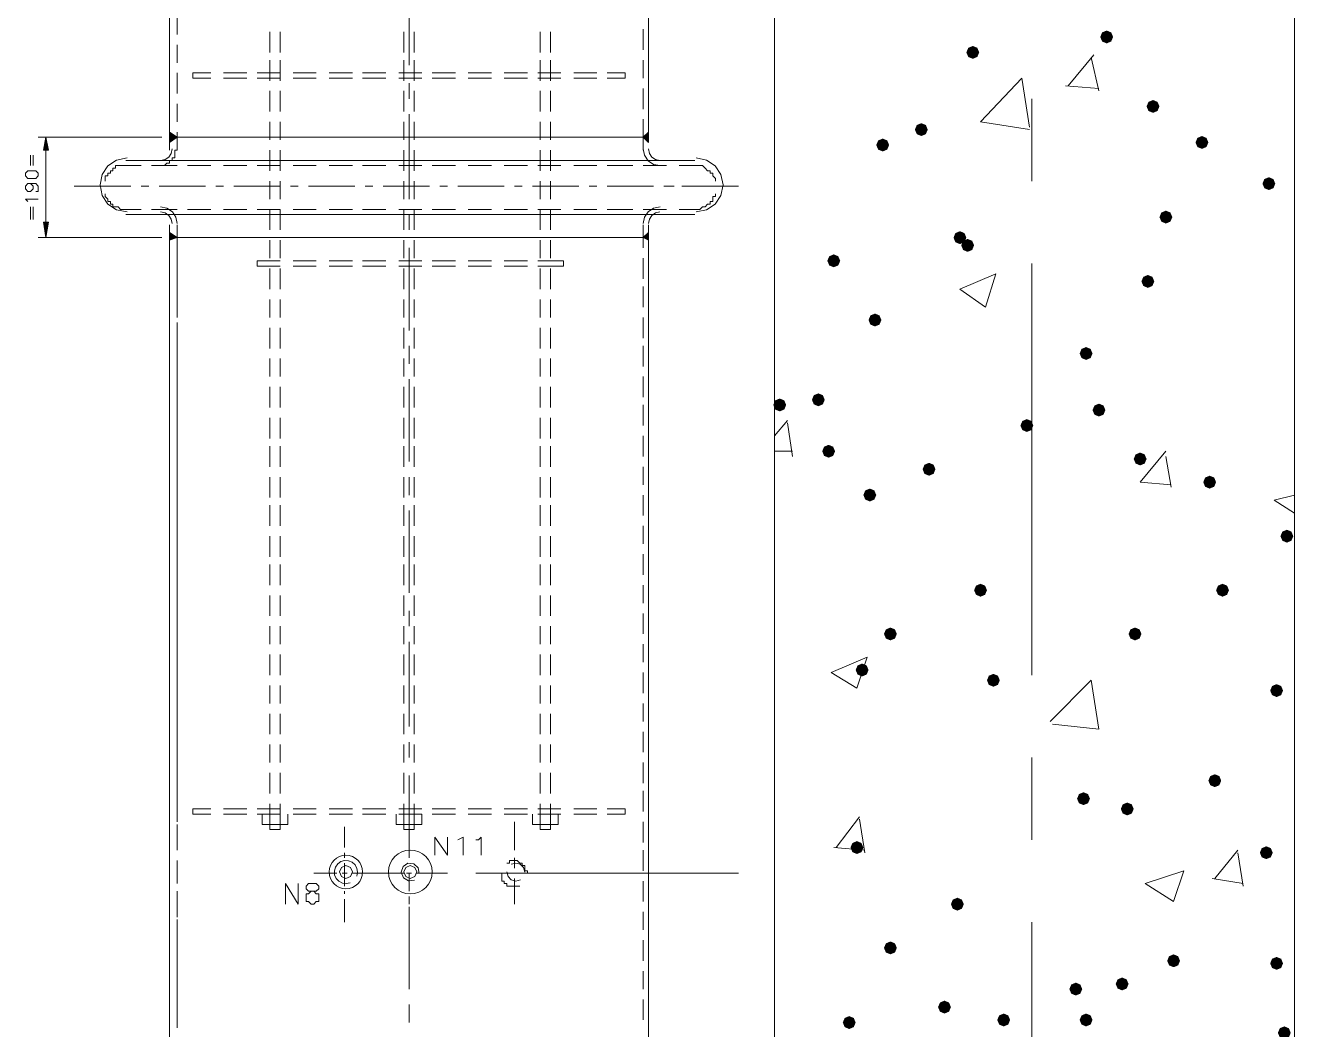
# Model space of a CAD drawing. Header units: millimetres. Extents: x 29 to 95071, y 20 to 67221.
# Drawn here: x 8465 to 10909, y 29755 to 31690 of the extents above; entities that cross this region are included whole.
import ezdxf

# ---------------------------------------------------------------- set-up
doc = ezdxf.new("R2010")
doc.units = ezdxf.units.MM

msp = doc.modelspace()

# ---------------------------------------------------------------- hatches: boundary and pattern name
h = msp.add_hatch(color=7)
h.dxf.hatch_style = 2
h.paths.add_polyline_path([(10546.9, 31654.9), (10538.1, 31658.5), (10534.5, 31667.3), (10538.1, 31676), (10546.9, 31679.7), (10555.6, 31676), (10559.3, 31667.3), (10555.6, 31658.5)])
h = msp.add_hatch(color=7)
h.dxf.hatch_style = 2
h.paths.add_polyline_path([(10289.1, 31625.2), (10280.4, 31628.8), (10276.7, 31637.5), (10280.4, 31646.3), (10289.1, 31649.9), (10297.9, 31646.3), (10301.5, 31637.5), (10297.9, 31628.8)])
h = msp.add_hatch(color=7)
h.dxf.hatch_style = 2
h.paths.add_polyline_path([(10636.1, 31521.1), (10627.3, 31524.7), (10623.7, 31533.5), (10627.3, 31542.2), (10636.1, 31545.8), (10644.8, 31542.2), (10648.5, 31533.5), (10644.8, 31524.7)])
h = msp.add_hatch(color=7)
h.dxf.hatch_style = 2
h.paths.add_polyline_path([(10190, 31476.5), (10181.3, 31480.1), (10177.6, 31488.8), (10181.3, 31497.6), (10190, 31501.2), (10198.8, 31497.6), (10202.4, 31488.8), (10198.8, 31480.1)])
h = msp.add_hatch(color=7)
h.dxf.hatch_style = 2
h.paths.add_polyline_path([(8499.8, 31449.2), (8509.7, 31449.2), (8504.8, 31474)])
h = msp.add_hatch(color=7)
h.paths.add_polyline_path([(8742.7, 31483.9), (8757.6, 31474), (8742.7, 31474)])
h.paths.add_polyline_path([(8757.6, 31474), (8742.7, 31474), (8742.7, 31464.1)])
h = msp.add_hatch(color=7)
h.paths.add_polyline_path([(9664.6, 31483.9), (9664.6, 31474), (9654.7, 31474)])
h.paths.add_polyline_path([(9664.6, 31474), (9654.7, 31474), (9664.6, 31464.1)])
h = msp.add_hatch(color=7)
h.dxf.hatch_style = 2
h.paths.add_polyline_path([(10730.3, 31451.7), (10721.5, 31455.3), (10717.9, 31464.1), (10721.5, 31472.8), (10730.3, 31476.5), (10739, 31472.8), (10742.7, 31464.1), (10739, 31455.3)])
h = msp.add_hatch(color=7)
h.dxf.hatch_style = 2
h.paths.add_polyline_path([(10115.7, 31446.7), (10106.9, 31450.4), (10103.3, 31459.1), (10106.9, 31467.9), (10115.7, 31471.5), (10124.4, 31467.9), (10128.1, 31459.1), (10124.4, 31450.4)])
h = msp.add_hatch(color=7)
h.dxf.hatch_style = 2
h.paths.add_polyline_path([(10859.1, 31372.4), (10850.4, 31376), (10846.8, 31384.8), (10850.4, 31393.5), (10859.1, 31397.1), (10867.9, 31393.5), (10871.5, 31384.8), (10867.9, 31376)])
h = msp.add_hatch(color=7)
h.dxf.hatch_style = 2
h.paths.add_polyline_path([(10660.9, 31307.9), (10652.1, 31311.6), (10648.5, 31320.3), (10652.1, 31329.1), (10660.9, 31332.7), (10669.6, 31329.1), (10673.3, 31320.3), (10669.6, 31311.6)])
h = msp.add_hatch(color=7)
h.dxf.hatch_style = 2
h.paths.add_polyline_path([(8499.8, 31310.4), (8509.7, 31310.4), (8504.8, 31280.7)])
h = msp.add_hatch(color=7)
h.paths.add_polyline_path([(8742.7, 31290.6), (8757.6, 31280.7), (8742.7, 31280.7)])
h.paths.add_polyline_path([(8757.6, 31280.7), (8742.7, 31280.7), (8742.7, 31275.7)])
h = msp.add_hatch(color=7)
h.paths.add_polyline_path([(9664.6, 31290.6), (9664.6, 31280.7), (9654.7, 31280.7)])
h.paths.add_polyline_path([(9664.6, 31280.7), (9654.7, 31280.7), (9664.6, 31275.7)])
h = msp.add_hatch(color=7)
h.dxf.hatch_style = 2
h.paths.add_polyline_path([(10264.4, 31268.3), (10255.6, 31271.9), (10252, 31280.7), (10255.6, 31289.4), (10264.4, 31293.1), (10273.1, 31289.4), (10276.7, 31280.7), (10273.1, 31271.9)])
h = msp.add_hatch(color=7)
h.dxf.hatch_style = 2
h.paths.add_polyline_path([(10279.2, 31253.4), (10270.5, 31257), (10266.8, 31265.8), (10270.5, 31274.6), (10279.2, 31278.2), (10288, 31274.6), (10291.6, 31265.8), (10288, 31257)])
h = msp.add_hatch(color=7)
h.dxf.hatch_style = 2
h.paths.add_polyline_path([(10021.5, 31223.7), (10012.7, 31227.3), (10009.1, 31236.1), (10012.7, 31244.8), (10021.5, 31248.5), (10030.2, 31244.8), (10033.9, 31236.1), (10030.2, 31227.3)])
h = msp.add_hatch(color=7)
h.dxf.hatch_style = 2
h.paths.add_polyline_path([(10626.2, 31184), (10617.4, 31187.7), (10613.8, 31196.4), (10617.4, 31205.2), (10626.2, 31208.8), (10634.9, 31205.2), (10638.6, 31196.4), (10634.9, 31187.7)])
h = msp.add_hatch(color=7)
h.dxf.hatch_style = 2
h.paths.add_polyline_path([(10100.8, 31109.7), (10092, 31113.3), (10088.4, 31122.1), (10092, 31130.8), (10100.8, 31134.5), (10109.5, 31130.8), (10113.2, 31122.1), (10109.5, 31113.3)])
h = msp.add_hatch(color=7)
h.dxf.hatch_style = 2
h.paths.add_polyline_path([(10507.2, 31045.2), (10498.5, 31048.9), (10494.8, 31057.6), (10498.5, 31066.4), (10507.2, 31070), (10516, 31066.4), (10519.6, 31057.6), (10516, 31048.9)])
h = msp.add_hatch(color=7)
h.dxf.hatch_style = 2
h.paths.add_polyline_path([(9917.4, 30946.1), (9908.6, 30949.7), (9905, 30958.5), (9908.6, 30967.2), (9917.4, 30970.9), (9926.2, 30967.2), (9929.8, 30958.5), (9926.2, 30949.7)])
h = msp.add_hatch(color=7)
h.dxf.hatch_style = 2
h.paths.add_polyline_path([(9991.7, 30956), (9983, 30959.7), (9979.4, 30968.4), (9983, 30977.2), (9991.7, 30980.8), (10000.5, 30977.2), (10004.1, 30968.4), (10000.5, 30959.7)])
h = msp.add_hatch(color=7)
h.dxf.hatch_style = 2
h.paths.add_polyline_path([(10532, 30936.2), (10523.3, 30939.8), (10519.6, 30948.6), (10523.3, 30957.3), (10532, 30961), (10540.8, 30957.3), (10544.4, 30948.6), (10540.8, 30939.8)])
h = msp.add_hatch(color=7)
h.dxf.hatch_style = 2
h.paths.add_polyline_path([(10393.2, 30906.5), (10384.5, 30910.1), (10380.8, 30918.8), (10384.5, 30927.6), (10393.2, 30931.2), (10402, 30927.6), (10405.6, 30918.8), (10402, 30910.1)])
h = msp.add_hatch(color=7)
h.dxf.hatch_style = 2
h.paths.add_polyline_path([(10011.6, 30856.9), (10002.8, 30860.5), (9999.2, 30869.3), (10002.8, 30878), (10011.6, 30881.7), (10020.3, 30878), (10024, 30869.3), (10020.3, 30860.5)])
h = msp.add_hatch(color=7)
h.dxf.hatch_style = 2
h.paths.add_polyline_path([(10611.3, 30842), (10602.6, 30845.7), (10598.9, 30854.4), (10602.6, 30863.2), (10611.3, 30866.8), (10620.1, 30863.2), (10623.7, 30854.4), (10620.1, 30845.7)])
h = msp.add_hatch(color=7)
h.dxf.hatch_style = 2
h.paths.add_polyline_path([(10204.9, 30822.2), (10196.1, 30825.8), (10192.5, 30834.6), (10196.1, 30843.3), (10204.9, 30847), (10213.6, 30843.3), (10217.3, 30834.6), (10213.6, 30825.8)])
h = msp.add_hatch(color=7)
h.dxf.hatch_style = 2
h.paths.add_polyline_path([(10745.1, 30797.4), (10736.4, 30801), (10732.8, 30809.8), (10736.4, 30818.6), (10745.1, 30822.2), (10753.9, 30818.6), (10757.5, 30809.8), (10753.9, 30801)])
h = msp.add_hatch(color=7)
h.dxf.hatch_style = 2
h.paths.add_polyline_path([(10090.9, 30772.6), (10082.1, 30776.3), (10078.5, 30785), (10082.1, 30793.8), (10090.9, 30797.4), (10099.6, 30793.8), (10103.3, 30785), (10099.6, 30776.3)])
h = msp.add_hatch(color=7)
h.dxf.hatch_style = 2
h.paths.add_polyline_path([(10893.8, 30693.3), (10885.1, 30697), (10881.4, 30705.7), (10885.1, 30714.5), (10893.8, 30718.1), (10902.6, 30714.5), (10906.2, 30705.7), (10902.6, 30697)])
h = msp.add_hatch(color=7)
h.dxf.hatch_style = 2
h.paths.add_polyline_path([(10304, 30589.2), (10295.3, 30592.9), (10291.6, 30601.6), (10295.3, 30610.4), (10304, 30614), (10312.8, 30610.4), (10316.4, 30601.6), (10312.8, 30592.9)])
h = msp.add_hatch(color=7)
h.dxf.hatch_style = 2
h.paths.add_polyline_path([(10769.9, 30589.2), (10761.2, 30592.9), (10757.5, 30601.6), (10761.2, 30610.4), (10769.9, 30614), (10778.7, 30610.4), (10782.3, 30601.6), (10778.7, 30592.9)])
h = msp.add_hatch(color=7)
h.dxf.hatch_style = 2
h.paths.add_polyline_path([(10130.5, 30505), (10121.8, 30508.6), (10118.1, 30517.4), (10121.8, 30526.1), (10130.5, 30529.8), (10139.3, 30526.1), (10142.9, 30517.4), (10139.3, 30508.6)])
h = msp.add_hatch(color=7)
h.dxf.hatch_style = 2
h.paths.add_polyline_path([(10601.4, 30505), (10592.7, 30508.6), (10589, 30517.4), (10592.7, 30526.1), (10601.4, 30529.8), (10610.2, 30526.1), (10613.8, 30517.4), (10610.2, 30508.6)])
h = msp.add_hatch(color=7)
h.dxf.hatch_style = 2
h.paths.add_polyline_path([(10076, 30435.6), (10067.3, 30439.2), (10063.6, 30448), (10067.3, 30456.7), (10076, 30460.4), (10084.8, 30456.7), (10088.4, 30448), (10084.8, 30439.2)])
h = msp.add_hatch(color=7)
h.dxf.hatch_style = 2
h.paths.add_polyline_path([(10328.8, 30415.8), (10320, 30419.4), (10316.4, 30428.1), (10320, 30436.9), (10328.8, 30440.5), (10337.5, 30436.9), (10341.2, 30428.1), (10337.5, 30419.4)])
h = msp.add_hatch(color=7)
h.dxf.hatch_style = 2
h.paths.add_polyline_path([(10874, 30395.9), (10865.3, 30399.6), (10861.6, 30408.3), (10865.3, 30417.1), (10874, 30420.7), (10882.8, 30417.1), (10886.4, 30408.3), (10882.8, 30399.6)])
h = msp.add_hatch(color=7)
h.dxf.hatch_style = 2
h.paths.add_polyline_path([(10755.1, 30222.4), (10746.3, 30226.1), (10742.7, 30234.8), (10746.3, 30243.6), (10755.1, 30247.2), (10763.8, 30243.6), (10767.4, 30234.8), (10763.8, 30226.1)])
h = msp.add_hatch(color=7)
h.dxf.hatch_style = 2
h.paths.add_polyline_path([(10502.3, 30187.8), (10493.5, 30191.4), (10489.9, 30200.1), (10493.5, 30208.9), (10502.3, 30212.5), (10511, 30208.9), (10514.7, 30200.1), (10511, 30191.4)])
h = msp.add_hatch(color=7)
h.dxf.hatch_style = 2
h.paths.add_polyline_path([(10586.5, 30167.9), (10577.8, 30171.6), (10574.1, 30180.3), (10577.8, 30189.1), (10586.5, 30192.7), (10595.3, 30189.1), (10598.9, 30180.3), (10595.3, 30171.6)])
h = msp.add_hatch(color=7)
h.dxf.hatch_style = 2
h.paths.add_polyline_path([(10066.1, 30093.6), (10057.3, 30097.2), (10053.7, 30106), (10057.3, 30114.7), (10066.1, 30118.4), (10074.8, 30114.7), (10078.5, 30106), (10074.8, 30097.2)])
h = msp.add_hatch(color=7)
h.dxf.hatch_style = 2
h.paths.add_polyline_path([(10854.2, 30083.7), (10845.4, 30087.3), (10841.8, 30096.1), (10845.4, 30104.8), (10854.2, 30108.4), (10862.9, 30104.8), (10866.6, 30096.1), (10862.9, 30087.3)])
h = msp.add_hatch(color=7)
h.dxf.hatch_style = 2
h.paths.add_polyline_path([(10259.4, 29984.5), (10250.6, 29988.2), (10247, 29996.9), (10250.6, 30005.7), (10259.4, 30009.3), (10268.2, 30005.7), (10271.8, 29996.9), (10268.2, 29988.2)])
h = msp.add_hatch(color=7)
h.dxf.hatch_style = 2
h.paths.add_polyline_path([(10130.5, 29900.3), (10121.8, 29903.9), (10118.1, 29912.7), (10121.8, 29921.4), (10130.5, 29925.1), (10139.3, 29921.4), (10142.9, 29912.7), (10139.3, 29903.9)])
h = msp.add_hatch(color=7)
h.dxf.hatch_style = 2
h.paths.add_polyline_path([(10675.8, 29875.5), (10667, 29879.1), (10663.4, 29887.9), (10667, 29896.6), (10675.8, 29900.3), (10684.5, 29896.6), (10688.1, 29887.9), (10684.5, 29879.1)])
h = msp.add_hatch(color=7)
h.dxf.hatch_style = 2
h.paths.add_polyline_path([(10874, 29870.5), (10865.3, 29874.2), (10861.6, 29882.9), (10865.3, 29891.7), (10874, 29895.3), (10882.8, 29891.7), (10886.4, 29882.9), (10882.8, 29874.2)])
h = msp.add_hatch(color=7)
h.dxf.hatch_style = 2
h.paths.add_polyline_path([(10487.4, 29821), (10478.7, 29824.6), (10475, 29833.4), (10478.7, 29842.1), (10487.4, 29845.8), (10496.2, 29842.1), (10499.8, 29833.4), (10496.2, 29824.6)])
h = msp.add_hatch(color=7)
h.dxf.hatch_style = 2
h.paths.add_polyline_path([(10576.6, 29830.9), (10567.9, 29834.5), (10564.2, 29843.3), (10567.9, 29852), (10576.6, 29855.7), (10585.4, 29852), (10589, 29843.3), (10585.4, 29834.5)])
h = msp.add_hatch(color=7)
h.dxf.hatch_style = 2
h.paths.add_polyline_path([(10234.6, 29786.3), (10225.9, 29789.9), (10222.2, 29798.7), (10225.9, 29807.4), (10234.6, 29811.1), (10243.4, 29807.4), (10247, 29798.7), (10243.4, 29789.9)])
h = msp.add_hatch(color=7)
h.dxf.hatch_style = 2
h.paths.add_polyline_path([(10051.2, 29756.5), (10042.5, 29760.2), (10038.8, 29768.9), (10042.5, 29777.7), (10051.2, 29781.3), (10060, 29777.7), (10063.6, 29768.9), (10060, 29760.2)])
h = msp.add_hatch(color=7)
h.dxf.hatch_style = 2
h.paths.add_polyline_path([(10348.6, 29761.5), (10339.9, 29765.1), (10336.2, 29773.9), (10339.9, 29782.6), (10348.6, 29786.3), (10357.4, 29782.6), (10361, 29773.9), (10357.4, 29765.1)])
h = msp.add_hatch(color=7)
h.dxf.hatch_style = 2
h.paths.add_polyline_path([(10507.2, 29761.5), (10498.5, 29765.1), (10494.8, 29773.9), (10498.5, 29782.6), (10507.2, 29786.3), (10516, 29782.6), (10519.6, 29773.9), (10516, 29765.1)])
h = msp.add_hatch(color=7)
h.dxf.hatch_style = 2
h.paths.add_polyline_path([(10888.9, 29736.7), (10880.1, 29740.3), (10876.5, 29749.1), (10880.1, 29757.9), (10888.9, 29761.5), (10897.6, 29757.9), (10901.3, 29749.1), (10897.6, 29740.3)])

# ---------------------------------------------------------------- linework, layer by layer
at = {"color": 7, "lineweight": 0}
for points in [[(8742.7, 33387.2), (8742.7, 31449.2)], [(9664.6, 31483.9), (9664.6, 33074.9), (9664.6, 33387.2)], [(9907.5, 26656.2), (9907.5, 32653.6)], [(10908.7, 26656.2), (10908.7, 32653.6)], [(9203.7, 31612.8), (9203.7, 31771.4)], [(8757.6, 31672.2), (8757.6, 31711.9)], [(8936, 31677.2), (8936, 31637.5)], [(8955.8, 31677.2), (8955.8, 31637.5)], [(9193.7, 31677.2), (9193.7, 31637.5)], [(9213.6, 31677.2), (9213.6, 31637.5)], [(9456.4, 31677.2), (9456.4, 31637.5)], [(9476.3, 31677.2), (9476.3, 31637.5)], [(9654.7, 31682.2), (9654.7, 31642.5)], [(8757.6, 31617.7), (8757.6, 31652.4)], [(8936, 31622.7), (8936, 31583)], [(8955.8, 31622.7), (8955.8, 31583)], [(9193.7, 31622.7), (9193.7, 31583)], [(9213.6, 31622.7), (9213.6, 31583)], [(9456.4, 31622.7), (9456.4, 31583)], [(9476.3, 31622.7), (9476.3, 31583)], [(9654.7, 31622.7), (9654.7, 31588)], [(10472.5, 31573.1), (10522.1, 31632.6)], [(10532, 31563.2), (10517.1, 31627.6)], [(8757.6, 31558.2), (8757.6, 31597.9)], [(8787.3, 31597.9), (8822, 31597.9)], [(8787.3, 31597.9), (8787.3, 31588)], [(8846.8, 31597.9), (8891.4, 31597.9)], [(8911.2, 31597.9), (8955.8, 31597.9)], [(8980.6, 31597.9), (9025.2, 31597.9)], [(9050, 31597.9), (9094.6, 31597.9)], [(9114.4, 31597.9), (9159, 31597.9)], [(9183.8, 31597.9), (9228.4, 31597.9)], [(9248.3, 31597.9), (9292.9, 31597.9)], [(9317.7, 31597.9), (9362.3, 31597.9)], [(9387, 31597.9), (9431.7, 31597.9)], [(9451.5, 31597.9), (9496.1, 31597.9)], [(9520.9, 31597.9), (9565.5, 31597.9)], [(9585.3, 31597.9), (9620, 31597.9)], [(9620, 31597.9), (9620, 31588)], [(8787.3, 31588), (8822, 31588)], [(8846.8, 31588), (8891.4, 31588)], [(8911.2, 31588), (8955.8, 31588)], [(8980.6, 31588), (9025.2, 31588)], [(9050, 31588), (9094.6, 31588)], [(9114.4, 31588), (9159, 31588)], [(9183.8, 31588), (9228.4, 31588)], [(9203.7, 31548.3), (9203.7, 31578.1)], [(9248.3, 31588), (9292.9, 31588)], [(9317.7, 31588), (9362.3, 31588)], [(9387, 31588), (9431.7, 31588)], [(9451.5, 31588), (9496.1, 31588)], [(9520.9, 31588), (9565.5, 31588)], [(9585.3, 31588), (9620, 31588)], [(10304, 31503.7), (10383.3, 31588)], [(10398.2, 31493.8), (10383.3, 31588)], [(10467.6, 31573.1), (10532, 31568.1)], [(8936, 31563.2), (8936, 31523.5)], [(8955.8, 31563.2), (8955.8, 31523.5)], [(9193.7, 31563.2), (9193.7, 31523.5)], [(9213.6, 31563.2), (9213.6, 31523.5)], [(9456.4, 31563.2), (9456.4, 31523.5)], [(9476.3, 31563.2), (9476.3, 31523.5)], [(9654.7, 31568.1), (9654.7, 31528.5)], [(10403.1, 31389.7), (10403.1, 31548.3)], [(8757.6, 31503.7), (8757.6, 31538.4)], [(8936, 31503.7), (8936, 31469)], [(8955.8, 31503.7), (8955.8, 31469)], [(9193.7, 31503.7), (9193.7, 31469)], [(9203.7, 31355), (9203.7, 31518.6)], [(9213.6, 31503.7), (9213.6, 31469)], [(9456.4, 31503.7), (9456.4, 31469)], [(9476.3, 31503.7), (9476.3, 31469)], [(9654.7, 31508.7), (9654.7, 31483.9)], [(10304, 31503.7), (10398.2, 31488.8)], [(8727.8, 31474), (8489.9, 31474)], [(8722.9, 31419.5), (8727.8, 31419.5), (8732.8, 31419.5), (8737.7, 31424.4), (8742.7, 31424.4), (8742.7, 31429.4), (8747.7, 31429.4), (8747.7, 31434.3), (8752.6, 31434.3), (8752.6, 31439.3), (8752.6, 31444.2), (8752.6, 31449.2), (8757.6, 31449.2), (8757.6, 31483.9)], [(8742.7, 31483.9), (8757.6, 31474), (8742.7, 31464.1)], [(9664.6, 31474), (8742.7, 31474)], [(8757.6, 31478.9), (8757.6, 31449.2)], [(9654.7, 31483.9), (9654.7, 31449.2)], [(9664.6, 31483.9), (9654.7, 31474), (9664.6, 31464.1)], [(8504.8, 31310.4), (8504.8, 31449.2)], [(8725.4, 31429.4), (8734, 31431.1), (8741.1, 31435.9), (8745.9, 31443), (8747.7, 31451.7)], [(8936, 31449.2), (8936, 31409.5)], [(8955.8, 31449.2), (8955.8, 31409.5)], [(9193.7, 31449.2), (9193.7, 31409.5)], [(9213.6, 31449.2), (9213.6, 31409.5)], [(9456.4, 31449.2), (9456.4, 31409.5)], [(9476.3, 31449.2), (9476.3, 31409.5)], [(9654.7, 31451.8), (9657.1, 31439.4), (9664.1, 31428.9), (9674.6, 31421.9), (9687, 31419.5)], [(9664.6, 31451.7), (9666.4, 31443), (9671.1, 31435.9), (9678.2, 31431.1), (9686.9, 31429.4)], [(8475, 31419.5), (8475, 31439.3)], [(8480, 31419.5), (8480, 31439.3)], [(8660.9, 31434.3), (8640.7, 31430.2), (8624.1, 31419.1), (8613, 31402.5), (8608.9, 31382.3), (8613, 31362), (8624.1, 31345.5), (8640.7, 31334.3), (8660.9, 31330.2)], [(9674.5, 31429.4), (9753.8, 31429.4), (8658.4, 31429.4), (8732.8, 31429.4)], [(9756.3, 31330.2), (9776.6, 31334.3), (9793.1, 31345.5), (9804.3, 31362), (9808.4, 31382.3), (9804.3, 31402.5), (9793.1, 31419.1), (9776.6, 31430.2), (9756.3, 31434.3)], [(8658.4, 31419.5), (8653.5, 31419.5), (8648.5, 31419.5), (8643.6, 31419.5), (8638.6, 31419.5), (8638.6, 31414.5), (8633.7, 31414.5), (8633.7, 31409.5), (8628.7, 31409.5), (8628.7, 31404.6), (8623.7, 31404.6), (8623.7, 31399.6), (8618.8, 31399.6), (8618.8, 31394.7), (8618.8, 31389.7)], [(8688.2, 31419.5), (8658.4, 31419.5)], [(8757.6, 31419.5), (8708, 31419.5)], [(8822, 31419.5), (8777.4, 31419.5)], [(8891.4, 31419.5), (8846.8, 31419.5)], [(8955.8, 31419.5), (8911.2, 31419.5)], [(9025.2, 31419.5), (8980.6, 31419.5)], [(9094.6, 31419.5), (9050, 31419.5)], [(9159, 31419.5), (9114.4, 31419.5)], [(9228.4, 31419.5), (9183.8, 31419.5)], [(9292.9, 31419.5), (9248.3, 31419.5)], [(9362.3, 31419.5), (9317.7, 31419.5)], [(9431.7, 31419.5), (9387, 31419.5)], [(9496.1, 31419.5), (9451.5, 31419.5)], [(9565.5, 31419.5), (9520.9, 31419.5)], [(9634.9, 31419.5), (9585.3, 31419.5)], [(9699.3, 31419.5), (9654.7, 31419.5)], [(9753.8, 31419.5), (9724.1, 31419.5)], [(9793.5, 31389.7), (9793.5, 31394.7), (9788.5, 31399.6), (9788.5, 31404.6), (9783.6, 31404.6), (9783.6, 31409.5), (9778.6, 31409.5), (9773.7, 31414.5), (9768.7, 31419.5), (9763.7, 31419.5), (9758.8, 31419.5), (9753.8, 31419.5)], [(8470.1, 31384.8), (8475, 31384.8), (8480, 31379.8), (8480, 31374.8), (8475, 31369.9), (8470.1, 31369.9), (8465.1, 31374.8), (8465.1, 31379.8), (8470.1, 31384.8), (8480, 31384.8), (8485, 31384.8), (8489.9, 31379.8), (8489.9, 31374.8), (8489.9, 31369.9), (8485, 31369.9)], [(8668.4, 31379.8), (8559.3, 31379.8)], [(8703, 31379.8), (8688.2, 31379.8)], [(8812.1, 31379.8), (8722.9, 31379.8)], [(8846.8, 31379.8), (8831.9, 31379.8)], [(8955.8, 31379.8), (8866.6, 31379.8)], [(8936, 31389.7), (8936, 31355)], [(8955.8, 31389.7), (8955.8, 31355)], [(8990.5, 31379.8), (8975.7, 31379.8)], [(9099.6, 31379.8), (9010.4, 31379.8)], [(9134.3, 31379.8), (9119.4, 31379.8)], [(9243.3, 31379.8), (9154.1, 31379.8)], [(9193.7, 31389.7), (9193.7, 31355)], [(9213.6, 31389.7), (9213.6, 31355)], [(9278, 31379.8), (9263.1, 31379.8)], [(9387, 31379.8), (9297.8, 31379.8)], [(9421.7, 31379.8), (9406.9, 31379.8)], [(9530.8, 31379.8), (9441.6, 31379.8)], [(9456.4, 31389.7), (9456.4, 31355)], [(9476.3, 31389.7), (9476.3, 31355)], [(9565.5, 31379.8), (9550.6, 31379.8)], [(9674.5, 31379.8), (9585.3, 31379.8)], [(9714.2, 31379.8), (9694.4, 31379.8)], [(9838.1, 31379.8), (9729.1, 31379.8)], [(8470.1, 31350.1), (8465.1, 31355), (8489.9, 31355)], [(8618.8, 31364.9), (8618.8, 31360), (8623.7, 31355), (8623.7, 31350.1), (8628.7, 31350.1), (8628.7, 31345.1), (8633.7, 31345.1), (8633.7, 31340.1), (8638.6, 31340.1), (8643.6, 31340.1), (8648.5, 31335.2), (8653.5, 31335.2), (8658.4, 31335.2)], [(9753.8, 31335.2), (9758.8, 31335.2), (9763.7, 31335.2), (9768.7, 31340.1), (9773.7, 31340.1), (9778.6, 31345.1), (9783.6, 31345.1), (9783.6, 31350.1), (9788.5, 31350.1), (9788.5, 31355), (9788.5, 31360), (9793.5, 31360), (9793.5, 31364.9)], [(8475, 31315.4), (8475, 31340.1)], [(8480, 31315.4), (8480, 31340.1)], [(8688.2, 31335.2), (8658.4, 31335.2)], [(8757.6, 31335.2), (8708, 31335.2)], [(8757.6, 31307.9), (8755.1, 31320.3), (8748.1, 31330.7), (8737.6, 31337.7), (8725.2, 31340.1)], [(8747.7, 31307.9), (8745.9, 31316.6), (8741.1, 31323.7), (8734, 31328.5), (8725.4, 31330.2)], [(8822, 31335.2), (8777.4, 31335.2)], [(8891.4, 31335.2), (8846.8, 31335.2)], [(8955.8, 31335.2), (8911.2, 31335.2)], [(8936, 31335.2), (8936, 31295.5)], [(8955.8, 31335.2), (8955.8, 31295.5)], [(9025.2, 31335.2), (8980.6, 31335.2)], [(9094.6, 31335.2), (9050, 31335.2)], [(9159, 31335.2), (9114.4, 31335.2)], [(9228.4, 31335.2), (9183.8, 31335.2)], [(9193.7, 31335.2), (9193.7, 31295.5)], [(9213.6, 31335.2), (9213.6, 31295.5)], [(9292.9, 31335.2), (9248.3, 31335.2)], [(9362.3, 31335.2), (9317.7, 31335.2)], [(9431.7, 31335.2), (9387, 31335.2)], [(9496.1, 31335.2), (9451.5, 31335.2)], [(9456.4, 31335.2), (9456.4, 31295.5)], [(9476.3, 31335.2), (9476.3, 31295.5)], [(9565.5, 31335.2), (9520.9, 31335.2)], [(9634.9, 31335.2), (9585.3, 31335.2)], [(9687, 31340.1), (9674.7, 31337.7), (9664.2, 31330.7), (9657.2, 31320.3), (9654.7, 31307.9)], [(9699.3, 31335.2), (9654.7, 31335.2)], [(9686.9, 31330.2), (9678.2, 31328.5), (9671.1, 31323.7), (9666.4, 31316.6), (9664.6, 31307.9)], [(9753.8, 31335.2), (9724.1, 31335.2)], [(9674.5, 31325.3), (9753.8, 31325.3), (8658.4, 31325.3), (8732.8, 31325.3)], [(8742.7, 31305.5), (8742.7, 29783.8)], [(8757.6, 31305.5), (8757.6, 31275.7)], [(8757.6, 31305.5), (8757.6, 31265.8)], [(9203.7, 31295.5), (9203.7, 31325.3)], [(9654.7, 31305.5), (9654.7, 31275.7)], [(9664.6, 29630.1), (9664.6, 31305.5)], [(8727.8, 31280.7), (8489.9, 31280.7)], [(8742.7, 31290.6), (8757.6, 31280.7), (8742.7, 31275.7)], [(9664.6, 31280.7), (8742.7, 31280.7)], [(8757.6, 31280.7), (8757.6, 31241)], [(9664.6, 31290.6), (9654.7, 31280.7), (9664.6, 31275.7)], [(9654.7, 31280.7), (9654.7, 31260.8)], [(8742.7, 31275.7), (8742.7, 29555.8), (8742.7, 29446.7)], [(8936, 31275.7), (8936, 31241)], [(8955.8, 31275.7), (8955.8, 31241)], [(9193.7, 31275.7), (9193.7, 31241)], [(9203.7, 31102.2), (9203.7, 31260.8)], [(9213.6, 31275.7), (9213.6, 31241)], [(9456.4, 31275.7), (9456.4, 31241)], [(9476.3, 31275.7), (9476.3, 31241)], [(8757.6, 31250.9), (8757.6, 31206.3)], [(8911.2, 31236.1), (8955.8, 31236.1)], [(8911.2, 31236.1), (8911.2, 31226.1)], [(8980.6, 31236.1), (9025.2, 31236.1)], [(9050, 31236.1), (9094.6, 31236.1)], [(9114.4, 31236.1), (9159, 31236.1)], [(9183.8, 31236.1), (9228.4, 31236.1)], [(9248.3, 31236.1), (9292.9, 31236.1)], [(9317.7, 31236.1), (9362.3, 31236.1)], [(9387, 31236.1), (9431.7, 31236.1)], [(9451.5, 31236.1), (9501.1, 31236.1)], [(9501.1, 31236.1), (9501.1, 31226.1)], [(9654.7, 31241), (9654.7, 31201.4)], [(10403.1, 30438.1), (10403.1, 31231.1)], [(8757.6, 31221.2), (8757.6, 31186.5)], [(8911.2, 31226.1), (8955.8, 31226.1)], [(8936, 31221.2), (8936, 31181.5)], [(8955.8, 31221.2), (8955.8, 31181.5)], [(8980.6, 31226.1), (9025.2, 31226.1)], [(9050, 31226.1), (9094.6, 31226.1)], [(9114.4, 31226.1), (9159, 31226.1)], [(9183.8, 31226.1), (9228.4, 31226.1)], [(9193.7, 31221.2), (9193.7, 31181.5)], [(9213.6, 31221.2), (9213.6, 31181.5)], [(9248.3, 31226.1), (9292.9, 31226.1)], [(9317.7, 31226.1), (9362.3, 31226.1)], [(9387, 31226.1), (9431.7, 31226.1)], [(9451.5, 31226.1), (9501.1, 31226.1)], [(9456.4, 31221.2), (9456.4, 31181.5)], [(9476.3, 31221.2), (9476.3, 31181.5)], [(10264.4, 31181.5), (10333.7, 31211.3)], [(10313.9, 31146.8), (10333.7, 31211.3)], [(8757.6, 31186.5), (8757.6, 31141.9)], [(9654.7, 31186.5), (9654.7, 31146.8)], [(10264.4, 31181.5), (10313.9, 31146.8)], [(8757.6, 31166.7), (8757.6, 31127)], [(8936, 31161.7), (8936, 31127)], [(8955.8, 31161.7), (8955.8, 31127)], [(9193.7, 31161.7), (9193.7, 31127)], [(9213.6, 31161.7), (9213.6, 31127)], [(9456.4, 31161.7), (9456.4, 31127)], [(9476.3, 31161.7), (9476.3, 31127)], [(8757.6, 31117.1), (8757.6, 30175.4)], [(8757.6, 31107.2), (8757.6, 31072.5)], [(8936, 31107.2), (8936, 31067.5)], [(8955.8, 31107.2), (8955.8, 31067.5)], [(9193.7, 31107.2), (9193.7, 31067.5)], [(9213.6, 31107.2), (9213.6, 31067.5)], [(9456.4, 31107.2), (9456.4, 31067.5)], [(9476.3, 31107.2), (9476.3, 31067.5)], [(9654.7, 31127), (9654.7, 31087.4)], [(9203.7, 31037.8), (9203.7, 31072.5)], [(9654.7, 31072.5), (9654.7, 31032.8)], [(8757.6, 31052.7), (8757.6, 31013)], [(8936, 31047.7), (8936, 31013)], [(8955.8, 31047.7), (8955.8, 31013)], [(9193.7, 31047.7), (9193.7, 31013)], [(9213.6, 31047.7), (9213.6, 31013)], [(9456.4, 31047.7), (9456.4, 31013)], [(9476.3, 31047.7), (9476.3, 31013)], [(9654.7, 31013), (9654.7, 30973.4)], [(8757.6, 30993.2), (8757.6, 30958.5)], [(8936, 30993.2), (8936, 30953.5)], [(8955.8, 30993.2), (8955.8, 30953.5)], [(9193.7, 30993.2), (9193.7, 30953.5)], [(9203.7, 30849.5), (9203.7, 31008.1)], [(9213.6, 30993.2), (9213.6, 30953.5)], [(9456.4, 30993.2), (9456.4, 30953.5)], [(9476.3, 30993.2), (9476.3, 30953.5)], [(8757.6, 30938.7), (8757.6, 30899)], [(9654.7, 30958.5), (9654.7, 30918.8)], [(8936, 30933.7), (8936, 30894.1)], [(8955.8, 30933.7), (8955.8, 30894.1)], [(9193.7, 30933.7), (9193.7, 30894.1)], [(9213.6, 30933.7), (9213.6, 30894.1)], [(9456.4, 30933.7), (9456.4, 30894.1)], [(9476.3, 30933.7), (9476.3, 30894.1)], [(9907.5, 30899), (9932.3, 30928.8)], [(9942.2, 30859.4), (9932.3, 30923.8)], [(9654.7, 30899), (9654.7, 30859.4)], [(8757.6, 30879.2), (8757.6, 30844.5)], [(8936, 30879.2), (8936, 30839.5)], [(8955.8, 30879.2), (8955.8, 30839.5)], [(9193.7, 30879.2), (9193.7, 30839.5)], [(9213.6, 30879.2), (9213.6, 30839.5)], [(9456.4, 30879.2), (9456.4, 30839.5)], [(9476.3, 30879.2), (9476.3, 30839.5)], [(9907.5, 30869.3), (9942.2, 30869.3)], [(10611.3, 30809.8), (10660.9, 30869.3)], [(9654.7, 30839.5), (9654.7, 30804.8)], [(10670.8, 30799.9), (10660.9, 30859.4)], [(8757.6, 30824.7), (8757.6, 30785)], [(8936, 30819.7), (8936, 30780.1)], [(8955.8, 30819.7), (8955.8, 30780.1)], [(9193.7, 30819.7), (9193.7, 30780.1)], [(9203.7, 30785), (9203.7, 30819.7)], [(9213.6, 30819.7), (9213.6, 30780.1)], [(9456.4, 30819.7), (9456.4, 30780.1)], [(9476.3, 30819.7), (9476.3, 30780.1)], [(10611.3, 30809.8), (10670.8, 30804.8)], [(8757.6, 30765.2), (8757.6, 30730.5)], [(8936, 30765.2), (8936, 30725.5)], [(8955.8, 30765.2), (8955.8, 30725.5)], [(9193.7, 30765.2), (9193.7, 30725.5)], [(9213.6, 30765.2), (9213.6, 30725.5)], [(9456.4, 30765.2), (9456.4, 30725.5)], [(9476.3, 30765.2), (9476.3, 30725.5)], [(9654.7, 30785), (9654.7, 30745.4)], [(10869.1, 30775.1), (10908.7, 30785)], [(10869.1, 30775.1), (10908.7, 30750.3)], [(9203.7, 30596.7), (9203.7, 30755.3)], [(9654.7, 30725.5), (9654.7, 30690.8)], [(8757.6, 30710.7), (8757.6, 30671)], [(8936, 30705.7), (8936, 30666.1)], [(8955.8, 30705.7), (8955.8, 30666.1)], [(9193.7, 30705.7), (9193.7, 30666.1)], [(9213.6, 30705.7), (9213.6, 30666.1)], [(9456.4, 30705.7), (9456.4, 30666.1)], [(9476.3, 30705.7), (9476.3, 30666.1)], [(9654.7, 30671), (9654.7, 30631.4)], [(8757.6, 30651.2), (8757.6, 30611.5)], [(8936, 30651.2), (8936, 30611.5)], [(8955.8, 30651.2), (8955.8, 30611.5)], [(9193.7, 30651.2), (9193.7, 30611.5)], [(9213.6, 30651.2), (9213.6, 30611.5)], [(9456.4, 30651.2), (9456.4, 30611.5)], [(9476.3, 30651.2), (9476.3, 30611.5)], [(8757.6, 30596.7), (8757.6, 30557)], [(9654.7, 30611.5), (9654.7, 30576.8)], [(8936, 30591.7), (8936, 30552.1)], [(8955.8, 30591.7), (8955.8, 30552.1)], [(9193.7, 30591.7), (9193.7, 30552.1)], [(9213.6, 30591.7), (9213.6, 30552.1)], [(9456.4, 30591.7), (9456.4, 30552.1)], [(9476.3, 30591.7), (9476.3, 30552.1)], [(9203.7, 30532.2), (9203.7, 30562)], [(9654.7, 30557), (9654.7, 30517.4)], [(8757.6, 30537.2), (8757.6, 30497.5)], [(8936, 30532.2), (8936, 30497.5)], [(8955.8, 30532.2), (8955.8, 30497.5)], [(9193.7, 30532.2), (9193.7, 30497.5)], [(9213.6, 30532.2), (9213.6, 30497.5)], [(9456.4, 30532.2), (9456.4, 30497.5)], [(9476.3, 30532.2), (9476.3, 30497.5)], [(9203.7, 30338.9), (9203.7, 30502.5)], [(9654.7, 30497.5), (9654.7, 30462.8)], [(8757.6, 30482.7), (8757.6, 30443)], [(8936, 30477.7), (8936, 30438.1)], [(8955.8, 30477.7), (8955.8, 30438.1)], [(9193.7, 30477.7), (9193.7, 30438.1)], [(9213.6, 30477.7), (9213.6, 30438.1)], [(9456.4, 30477.7), (9456.4, 30438.1)], [(9476.3, 30477.7), (9476.3, 30438.1)], [(10016.5, 30443), (10085.9, 30472.8)], [(10066.1, 30413.3), (10085.9, 30472.8)], [(8757.6, 30423.2), (8757.6, 30383.5)], [(9654.7, 30443), (9654.7, 30403.4)], [(10016.5, 30443), (10066.1, 30413.3)], [(10437.8, 30348.8), (10517.1, 30428.1)], [(10532, 30334), (10517.1, 30428.1)], [(8936, 30418.2), (8936, 30383.5)], [(8955.8, 30418.2), (8955.8, 30383.5)], [(9193.7, 30418.2), (9193.7, 30383.5)], [(9213.6, 30418.2), (9213.6, 30383.5)], [(9456.4, 30418.2), (9456.4, 30383.5)], [(9476.3, 30418.2), (9476.3, 30383.5)], [(9654.7, 30383.5), (9654.7, 30348.8)], [(8757.6, 30368.7), (8757.6, 30329)], [(8936, 30363.7), (8936, 30324.1)], [(8955.8, 30363.7), (8955.8, 30324.1)], [(9193.7, 30363.7), (9193.7, 30324.1)], [(9213.6, 30363.7), (9213.6, 30324.1)], [(9456.4, 30363.7), (9456.4, 30324.1)], [(9476.3, 30363.7), (9476.3, 30324.1)], [(9654.7, 30329), (9654.7, 30289.4)], [(10442.8, 30343.9), (10532, 30334)], [(8757.6, 30309.2), (8757.6, 30269.5)], [(8936, 30304.2), (8936, 30269.5)], [(8955.8, 30304.2), (8955.8, 30269.5)], [(9193.7, 30304.2), (9193.7, 30269.5)], [(9203.7, 30279.4), (9203.7, 30309.2)], [(9213.6, 30304.2), (9213.6, 30269.5)], [(9456.4, 30304.2), (9456.4, 30269.5)], [(9476.3, 30304.2), (9476.3, 30269.5)], [(10403.1, 30120.8), (10403.1, 30279.4)], [(9654.7, 30269.5), (9654.7, 30229.9)], [(8757.6, 30249.7), (8757.6, 30215)], [(8936, 30249.7), (8936, 30210.1)], [(8955.8, 30249.7), (8955.8, 30210.1)], [(9193.7, 30249.7), (9193.7, 30210.1)], [(9203.7, 30086.1), (9203.7, 30244.8)], [(9213.6, 30249.7), (9213.6, 30210.1)], [(9456.4, 30249.7), (9456.4, 30210.1)], [(9476.3, 30249.7), (9476.3, 30210.1)], [(9654.7, 30215), (9654.7, 30175.4)], [(8757.6, 30195.2), (8757.6, 30155.5)], [(8822, 30180.3), (8787.3, 30180.3), (8787.3, 30170.4), (8822, 30170.4)], [(8846.8, 30180.3), (8891.4, 30180.3)], [(8911.2, 30180.3), (8955.8, 30180.3)], [(8936, 30190.2), (8936, 30170.4)], [(8955.8, 30190.2), (8955.8, 30170.4)], [(8980.6, 30180.3), (9025.2, 30180.3)], [(9050, 30180.3), (9094.6, 30180.3)], [(9114.4, 30180.3), (9159, 30180.3)], [(9183.8, 30180.3), (9228.4, 30180.3)], [(9193.7, 30190.2), (9193.7, 30170.4)], [(9213.6, 30190.2), (9213.6, 30170.4)], [(9248.3, 30180.3), (9292.9, 30180.3)], [(9317.7, 30180.3), (9362.3, 30180.3)], [(9387, 30180.3), (9431.7, 30180.3)], [(9451.5, 30180.3), (9496.1, 30180.3)], [(9456.4, 30190.2), (9456.4, 30170.4)], [(9476.3, 30190.2), (9476.3, 30170.4)], [(9520.9, 30180.3), (9565.5, 30180.3)], [(9585.3, 30170.4), (9620, 30170.4), (9620, 30180.3), (9585.3, 30180.3)], [(8846.8, 30170.4), (8891.4, 30170.4)], [(8911.2, 30170.4), (8955.8, 30170.4)], [(8970.7, 30170.4), (8970.7, 30150.6), (8921.1, 30150.6), (8921.1, 30170.4)], [(8936, 30170.4), (8936, 30140.7)], [(8955.8, 30170.4), (8955.8, 30140.7)], [(8980.6, 30170.4), (9025.2, 30170.4)], [(9050, 30170.4), (9094.6, 30170.4)], [(9114.4, 30170.4), (9159, 30170.4)], [(9228.4, 30170.4), (9228.4, 30150.6), (9178.9, 30150.6), (9178.9, 30170.4)], [(9183.8, 30170.4), (9228.4, 30170.4)], [(9193.7, 30170.4), (9193.7, 30140.7)], [(9213.6, 30170.4), (9213.6, 30140.7)], [(9248.3, 30170.4), (9292.9, 30170.4)], [(9317.7, 30170.4), (9362.3, 30170.4)], [(9387, 30170.4), (9431.7, 30170.4)], [(9406.9, 30155.5), (9406.9, 30101)], [(9491.1, 30170.4), (9491.1, 30150.6), (9441.6, 30150.6), (9441.6, 30170.4)], [(9451.5, 30170.4), (9496.1, 30170.4)], [(9456.4, 30170.4), (9456.4, 30140.7)], [(9476.3, 30170.4), (9476.3, 30140.7)], [(9520.9, 30170.4), (9565.5, 30170.4)], [(9654.7, 30155.5), (9654.7, 30115.9)], [(10026.4, 30106), (10071.1, 30165.4)], [(10081, 30096.1), (10071.1, 30160.5)], [(8757.6, 30150.6), (8757.6, 30106)], [(8757.6, 30135.7), (8757.6, 30101)], [(8921.1, 30150.6), (8926.1, 30150.6), (8931, 30150.6), (8936, 30150.6), (8941, 30150.6), (8945.9, 30150.6), (8950.9, 30150.6), (8955.8, 30150.6), (8960.8, 30150.6), (8965.7, 30150.6), (8970.7, 30150.6)], [(8926.1, 30150.6), (8931, 30150.6)], [(8926.1, 30150.6), (8960.8, 30150.6)], [(8931, 30150.6), (8936, 30150.6)], [(8931, 30150.6), (8936, 30150.6)], [(8931, 30150.6), (8936, 30150.6)], [(8931, 30150.6), (8936, 30150.6)], [(8931, 30150.6), (8936, 30150.6)], [(8931, 30150.6), (8936, 30150.6)], [(8931, 30150.6), (8936, 30150.6)], [(8931, 30150.6), (8936, 30150.6)], [(8931, 30150.6), (8936, 30150.6)], [(8931, 30150.6), (8936, 30150.6)], [(8931, 30150.6), (8936, 30150.6)], [(8936, 30150.6), (8941, 30150.6)], [(8936, 30150.6), (8941, 30150.6)], [(8936, 30150.6), (8941, 30150.6)], [(8936, 30150.6), (8941, 30150.6)], [(8936, 30150.6), (8941, 30150.6)], [(8936, 30150.6), (8941, 30150.6)], [(8936, 30150.6), (8941, 30150.6)], [(8936, 30150.6), (8941, 30150.6)], [(8936, 30140.7), (8955.8, 30140.7)], [(8941, 30150.6), (8945.9, 30150.6)], [(8945.9, 30150.6), (8950.9, 30150.6)], [(8945.9, 30150.6), (8950.9, 30150.6)], [(8950.9, 30150.6), (8955.8, 30150.6)], [(8950.9, 30150.6), (8955.8, 30150.6)], [(8950.9, 30150.6), (8955.8, 30150.6)], [(8950.9, 30150.6), (8955.8, 30150.6)], [(8950.9, 30150.6), (8955.8, 30150.6)], [(8950.9, 30150.6), (8955.8, 30150.6)], [(8950.9, 30150.6), (8955.8, 30150.6)], [(8950.9, 30150.6), (8955.8, 30150.6)], [(8950.9, 30150.6), (8955.8, 30150.6)], [(8950.9, 30150.6), (8955.8, 30150.6)], [(8950.9, 30150.6), (8955.8, 30150.6)], [(8950.9, 30150.6), (8955.8, 30150.6)], [(8950.9, 30150.6), (8955.8, 30150.6)], [(8955.8, 30150.6), (8960.8, 30150.6)], [(8955.8, 30150.6), (8960.8, 30150.6)], [(8955.8, 30150.6), (8960.8, 30150.6)], [(8955.8, 30150.6), (8960.8, 30150.6)], [(8955.8, 30150.6), (8960.8, 30150.6)], [(8955.8, 30150.6), (8960.8, 30150.6)], [(9079.7, 30145.6), (9079.7, 30106)], [(9178.9, 30150.6), (9183.8, 30150.6), (9188.8, 30150.6), (9193.7, 30150.6), (9198.7, 30150.6), (9203.7, 30150.6), (9208.6, 30150.6), (9213.6, 30150.6), (9218.5, 30150.6), (9223.5, 30150.6), (9228.4, 30150.6)], [(9188.8, 30150.6), (9193.7, 30150.6)], [(9188.8, 30150.6), (9193.7, 30150.6)], [(9188.8, 30150.6), (9193.7, 30150.6)], [(9188.8, 30150.6), (9193.7, 30150.6)], [(9188.8, 30150.6), (9223.5, 30150.6)], [(9193.7, 30150.6), (9198.7, 30150.6)], [(9193.7, 30150.6), (9198.7, 30150.6)], [(9193.7, 30150.6), (9198.7, 30150.6)], [(9193.7, 30150.6), (9198.7, 30150.6)], [(9193.7, 30150.6), (9198.7, 30150.6)], [(9193.7, 30150.6), (9198.7, 30150.6)], [(9193.7, 30150.6), (9198.7, 30150.6)], [(9193.7, 30150.6), (9198.7, 30150.6)], [(9193.7, 30150.6), (9198.7, 30150.6)], [(9193.7, 30150.6), (9198.7, 30150.6)], [(9193.7, 30150.6), (9198.7, 30150.6)], [(9193.7, 30150.6), (9198.7, 30150.6)], [(9193.7, 30150.6), (9198.7, 30150.6)], [(9193.7, 30150.6), (9198.7, 30150.6)], [(9193.7, 30150.6), (9198.7, 30150.6)], [(9193.7, 30140.7), (9213.6, 30140.7)], [(9198.7, 30150.6), (9203.7, 30150.6)], [(9198.7, 30150.6), (9203.7, 30150.6)], [(9198.7, 30150.6), (9203.7, 30150.6)], [(9208.6, 30150.6), (9213.6, 30150.6)], [(9208.6, 30150.6), (9213.6, 30150.6)], [(9208.6, 30150.6), (9213.6, 30150.6)], [(9208.6, 30150.6), (9213.6, 30150.6)], [(9208.6, 30150.6), (9213.6, 30150.6)], [(9208.6, 30150.6), (9213.6, 30150.6)], [(9213.6, 30150.6), (9218.5, 30150.6)], [(9213.6, 30150.6), (9218.5, 30150.6)], [(9213.6, 30150.6), (9218.5, 30150.6)], [(9213.6, 30150.6), (9218.5, 30150.6)], [(9213.6, 30150.6), (9218.5, 30150.6)], [(9213.6, 30150.6), (9218.5, 30150.6)], [(9213.6, 30150.6), (9218.5, 30150.6)], [(9213.6, 30150.6), (9218.5, 30150.6)], [(9213.6, 30150.6), (9218.5, 30150.6)], [(9213.6, 30150.6), (9218.5, 30150.6)], [(9213.6, 30150.6), (9218.5, 30150.6)], [(9213.6, 30150.6), (9218.5, 30150.6)], [(9213.6, 30150.6), (9218.5, 30150.6)], [(9213.6, 30150.6), (9218.5, 30150.6)], [(9218.5, 30150.6), (9223.5, 30150.6)], [(9441.6, 30150.6), (9446.5, 30150.6), (9451.5, 30150.6), (9456.4, 30150.6), (9461.4, 30150.6), (9466.4, 30150.6), (9471.3, 30150.6), (9476.3, 30150.6), (9481.2, 30150.6), (9486.2, 30150.6), (9491.1, 30150.6)], [(9446.5, 30150.6), (9451.5, 30150.6)], [(9446.5, 30150.6), (9481.2, 30150.6)], [(9451.5, 30150.6), (9456.4, 30150.6)], [(9451.5, 30150.6), (9456.4, 30150.6)], [(9451.5, 30150.6), (9456.4, 30150.6)], [(9451.5, 30150.6), (9456.4, 30150.6)], [(9451.5, 30150.6), (9456.4, 30150.6)], [(9451.5, 30150.6), (9456.4, 30150.6)], [(9451.5, 30150.6), (9456.4, 30150.6)], [(9451.5, 30150.6), (9456.4, 30150.6)], [(9451.5, 30150.6), (9456.4, 30150.6)], [(9451.5, 30150.6), (9456.4, 30150.6)], [(9451.5, 30150.6), (9456.4, 30150.6)], [(9451.5, 30150.6), (9456.4, 30150.6)], [(9451.5, 30150.6), (9456.4, 30150.6)], [(9456.4, 30150.6), (9461.4, 30150.6)], [(9456.4, 30150.6), (9461.4, 30150.6)], [(9456.4, 30150.6), (9461.4, 30150.6)], [(9456.4, 30150.6), (9461.4, 30150.6)], [(9456.4, 30150.6), (9461.4, 30150.6)], [(9456.4, 30150.6), (9461.4, 30150.6)], [(9456.4, 30150.6), (9461.4, 30150.6)], [(9456.4, 30140.7), (9476.3, 30140.7)], [(9466.4, 30150.6), (9471.3, 30150.6)], [(9466.4, 30150.6), (9471.3, 30150.6)], [(9471.3, 30150.6), (9476.3, 30150.6)], [(9471.3, 30150.6), (9476.3, 30150.6)], [(9471.3, 30150.6), (9476.3, 30150.6)], [(9471.3, 30150.6), (9476.3, 30150.6)], [(9471.3, 30150.6), (9476.3, 30150.6)], [(9471.3, 30150.6), (9476.3, 30150.6)], [(9471.3, 30150.6), (9476.3, 30150.6)], [(9471.3, 30150.6), (9476.3, 30150.6)], [(9471.3, 30150.6), (9476.3, 30150.6)], [(9471.3, 30150.6), (9476.3, 30150.6)], [(9471.3, 30150.6), (9476.3, 30150.6)], [(9471.3, 30150.6), (9476.3, 30150.6)], [(9471.3, 30150.6), (9476.3, 30150.6)], [(9471.3, 30150.6), (9476.3, 30150.6)], [(9476.3, 30150.6), (9481.2, 30150.6)], [(9476.3, 30150.6), (9481.2, 30150.6)], [(9476.3, 30150.6), (9481.2, 30150.6)], [(9476.3, 30150.6), (9481.2, 30150.6)], [(9253.2, 30091.1), (9253.2, 30125.8), (9278, 30091.1), (9278, 30125.8)], [(9297.8, 30120.8), (9307.7, 30125.8), (9307.7, 30091.1)], [(9332.5, 30120.8), (9337.5, 30120.8), (9342.4, 30125.8), (9342.4, 30091.1)], [(10021.5, 30106), (10081, 30101)], [(8757.6, 30081.2), (8757.6, 30036.6)], [(8757.6, 30081.2), (8757.6, 30041.5)], [(9103, 30050.9), (9104.5, 30058.4), (9103.4, 30065.8), (9100, 30072.4), (9094.3, 30077.6), (9087.3, 30080.6), (9079.8, 30081.1), (9072.7, 30079), (9066.4, 30074.6), (9062, 30068.3), (9060, 30061.1), (9060.5, 30053.7), (9063.6, 30046.7), (9068.8, 30041.1), (9075.4, 30037.6), (9082.8, 30036.6), (9090.3, 30038.1)], [(9079.7, 30096.1), (9079.7, 30086.1)], [(9431.7, 30056.4), (9431.7, 30061.4), (9426.7, 30061.4), (9426.7, 30066.3), (9426.7, 30071.3), (9421.7, 30071.3), (9421.7, 30076.2), (9416.8, 30076.2), (9411.8, 30081.2), (9406.9, 30081.2), (9401.9, 30081.2), (9397, 30081.2), (9397, 30076.2), (9392, 30076.2)], [(9406.9, 30086.1), (9406.9, 30066.3)], [(9654.7, 30101), (9654.7, 30061.4)], [(10755.1, 30046.5), (10799.7, 30101)], [(10809.6, 30031.6), (10799.7, 30096.1)], [(9020.3, 30056.4), (9064.9, 30056.4)], [(9074.8, 30056.4), (9084.7, 30056.4)], [(9079.7, 30076.2), (9079.7, 30031.6)], [(9094.6, 30056.4), (9139.2, 30056.4)], [(9134.3, 30056.4), (9193.7, 30056.4)], [(9223.2, 30055.9), (9221.4, 30067.1), (9213, 30074.8), (9201.6, 30075.6), (9192.2, 30069.2), (9188.8, 30058.3), (9192.9, 30047.7), (9202.7, 30041.9), (9214, 30043.4)], [(9198.7, 30056.4), (9208.6, 30056.4)], [(9203.7, 30021.7), (9203.7, 30056.4)], [(9218.5, 30056.4), (9278, 30056.4)], [(9332.5, 30056.4), (9466.4, 30056.4)], [(9382.1, 30056.4), (9382.1, 30051.4), (9382.1, 30046.5), (9382.1, 30041.5), (9387, 30041.5), (9387, 30036.6), (9392, 30036.6), (9392, 30031.6), (9397, 30031.6), (9401.9, 30031.6), (9406.9, 30031.6), (9411.8, 30031.6), (9416.8, 30031.6)], [(9392, 30058.9), (9394.3, 30050.2), (9400.7, 30043.8), (9409.5, 30041.5), (9418.2, 30043.9)], [(9426.7, 30058.8), (9424.4, 30067.5), (9418, 30073.9), (9409.3, 30076.2), (9400.6, 30073.9)], [(9446.5, 30056.4), (9838.1, 30056.4)], [(10621.2, 30036.6), (10695.6, 30061.4)], [(10675.8, 30001.9), (10695.6, 30061.4)], [(8965.7, 29996.9), (8965.7, 30036.6), (8990.5, 29996.9), (8990.5, 30036.6)], [(9406.9, 30046.5), (9406.9, 29996.9)], [(9654.7, 30041.5), (9654.7, 30001.9)], [(10621.2, 30036.6), (10675.8, 30001.9)], [(10750.1, 30046.5), (10809.6, 30036.6)], [(8757.6, 30021.7), (8757.6, 29987)], [(8757.6, 30016.8), (8757.6, 29972.1)], [(9079.7, 30021.7), (9079.7, 30016.8)], [(9203.7, 30011.8), (9203.7, 29996.9)], [(9079.7, 30006.8), (9079.7, 29962.2)], [(9203.7, 29833.4), (9203.7, 29992)], [(8757.6, 29967.2), (8757.6, 29927.5)], [(9203.7, 29977.1), (9203.7, 29912.7)], [(9654.7, 29982.1), (9654.7, 29947.4)], [(10403.1, 29164.2), (10403.1, 29962.2)], [(8757.6, 29947.4), (8757.6, 29902.8)], [(9654.7, 29927.5), (9654.7, 29887.9)], [(8757.6, 29907.7), (8757.6, 29873)], [(8757.6, 29882.9), (8757.6, 29838.3)], [(9654.7, 29868.1), (9654.7, 29833.4)], [(8757.6, 29853.2), (8757.6, 29813.5)], [(8757.6, 29813.5), (8757.6, 29783.8)], [(9654.7, 29813.5), (9654.7, 29773.9)], [(8757.6, 29793.7), (8757.6, 29759)], [(9203.7, 29768.9), (9203.7, 29803.6)]]:
    msp.add_lwpolyline(points, dxfattribs=at)
for points in [[(8499.8, 31449.2), (8509.7, 31449.2), (8504.8, 31474)], [(8742.7, 31483.9), (8757.6, 31474), (8742.7, 31474)], [(8757.6, 31474), (8742.7, 31474), (8742.7, 31464.1)], [(9664.6, 31483.9), (9664.6, 31474), (9654.7, 31474)], [(9664.6, 31474), (9654.7, 31474), (9664.6, 31464.1)], [(8465.1, 31399.6), (8470.1, 31394.7), (8475, 31394.7), (8480, 31394.7), (8485, 31394.7), (8489.9, 31399.6), (8489.9, 31404.6), (8485, 31409.5), (8480, 31409.5), (8475, 31409.5), (8470.1, 31409.5), (8465.1, 31404.6)], [(8499.8, 31310.4), (8509.7, 31310.4), (8504.8, 31280.7)], [(8742.7, 31290.6), (8757.6, 31280.7), (8742.7, 31280.7)], [(8757.6, 31280.7), (8742.7, 31280.7), (8742.7, 31275.7)], [(9664.6, 31290.6), (9664.6, 31280.7), (9654.7, 31280.7)], [(9664.6, 31280.7), (9654.7, 31280.7), (9664.6, 31275.7)], [(9094.6, 30058.9), (9091, 30067.6), (9082.2, 30071.3), (9073.5, 30067.6), (9069.8, 30058.9), (9073.5, 30050.1), (9082.2, 30046.5), (9091, 30050.1)], [(9218.5, 30058.9), (9214.9, 30067.6), (9206.1, 30071.3), (9197.4, 30067.6), (9193.7, 30058.9), (9197.4, 30050.1), (9206.1, 30046.5), (9214.9, 30050.1)], [(9015.3, 30036.6), (9010.4, 30036.6), (9005.4, 30031.6), (9005.4, 30026.7), (9010.4, 30021.7), (9020.3, 30021.7), (9025.2, 30016.8), (9030.2, 30016.8), (9030.2, 30011.8), (9030.2, 30006.8), (9030.2, 30001.9), (9025.2, 30001.9), (9020.3, 29996.9), (9015.3, 29996.9), (9010.4, 30001.9), (9005.4, 30001.9), (9005.4, 30006.8), (9005.4, 30011.8), (9005.4, 30016.8), (9010.4, 30016.8), (9015.3, 30021.7), (9020.3, 30021.7), (9025.2, 30021.7), (9030.2, 30026.7), (9030.2, 30031.6), (9025.2, 30036.6), (9020.3, 30036.6)]]:
    msp.add_lwpolyline(points, close=True, dxfattribs=at)
for centre, radius in [((9082.2, 30058.9), 32.2), ((9206.1, 30058.9), 42.1)]:
    msp.add_circle(centre, radius, dxfattribs=at)

doc.saveas('drawing.dxf')
